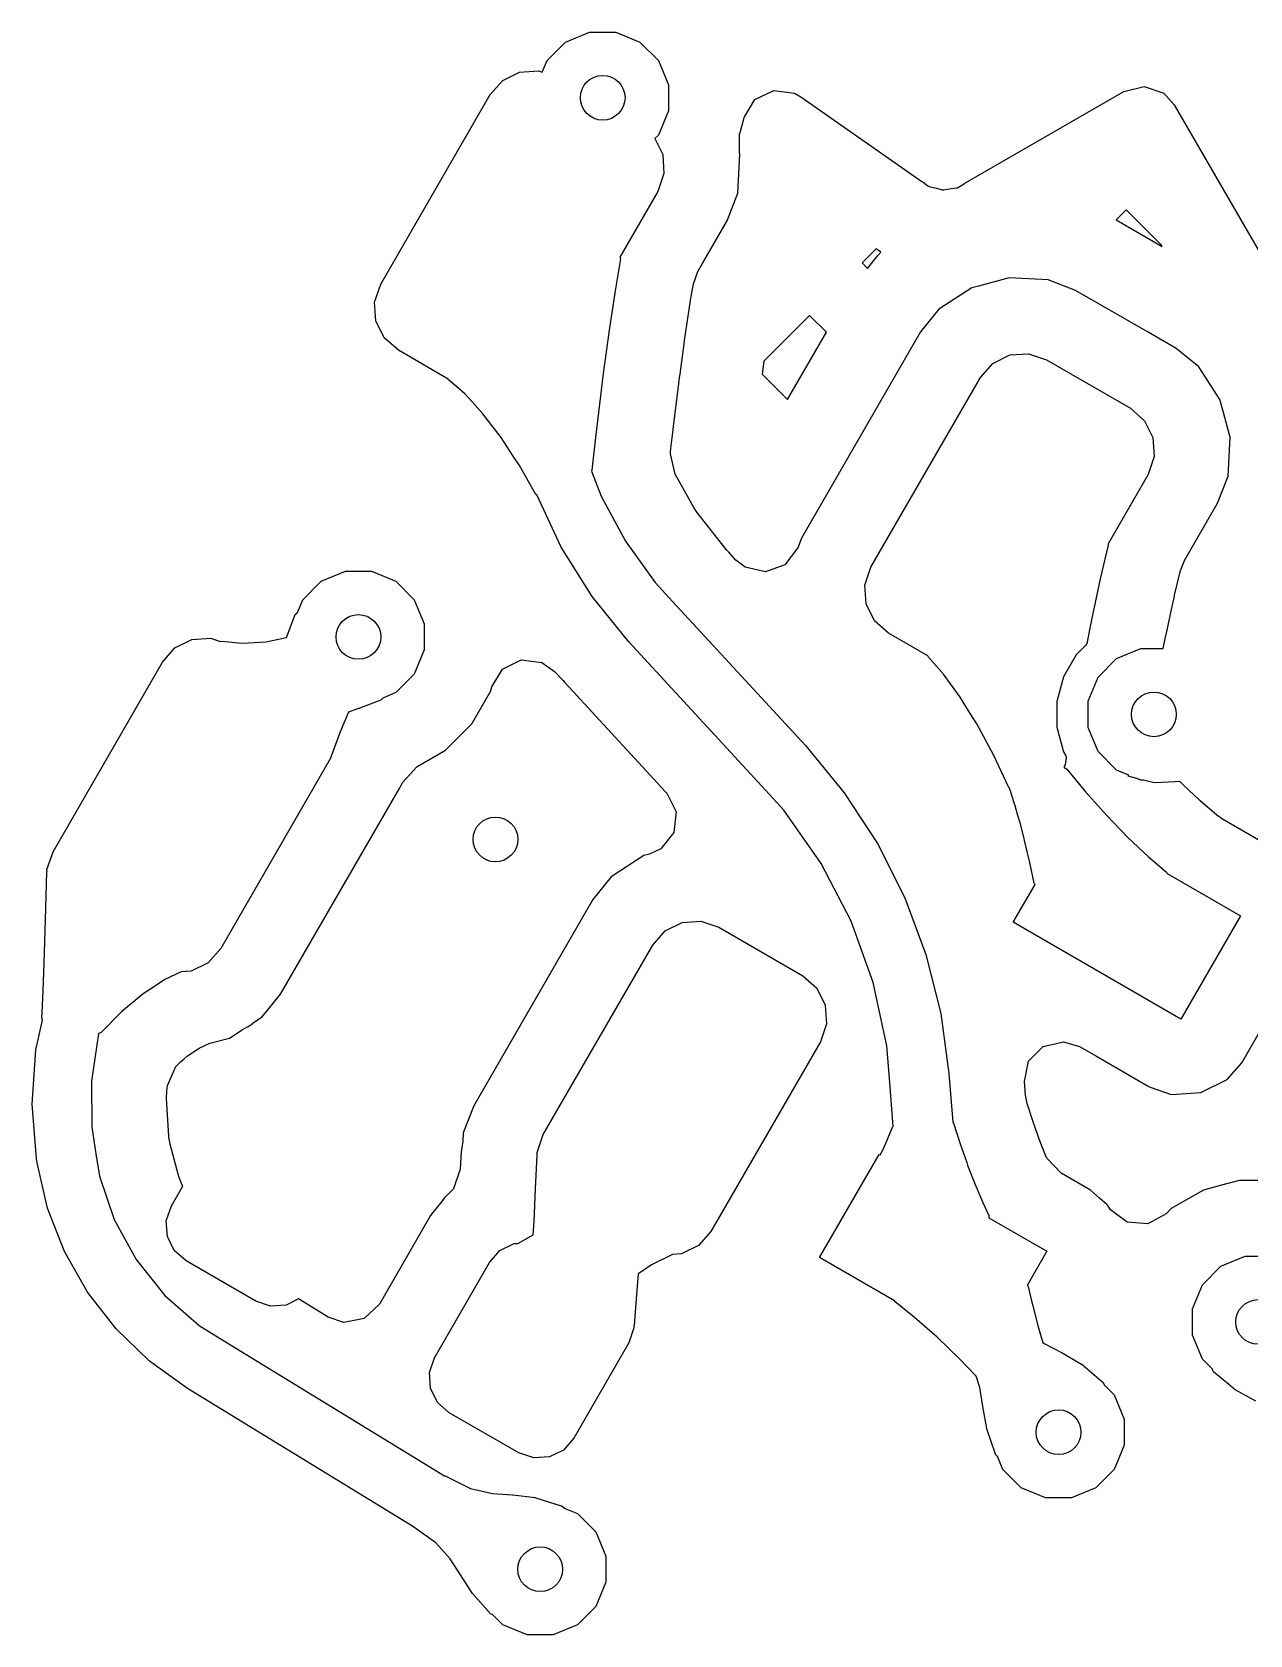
# Model space of a CAD drawing. Extents: x 121.6 to 197.9, y -113.4 to -69.2.
# Drawn here: x 170.67 to 174.76, y -77.06 to -71.68 of the extents above; entities that cross this region are included whole.
import ezdxf

# ---------------------------------------------------------------- set-up
doc = ezdxf.new("R2010")
doc.units = 0
doc.layers.add('BLACK', color=7, linetype='CONTINUOUS')

msp = doc.modelspace()

# ---------------------------------------------------------------- linework, layer by layer
at = {"layer": 'BLACK', "linetype": 'CONTINUOUS'}
for p, q in [((172.464997, -71.712919), (172.546105, -71.679323)), ((172.546105, -71.679323), (172.633895, -71.679323)), ((172.633895, -71.679323), (172.715003, -71.712919)), ((172.402919, -71.774997), (172.464997, -71.712919)), ((172.715003, -71.712919), (172.777081, -71.774997)), ((172.386897, -71.813675), (172.402919, -71.774997)), ((172.777081, -71.774997), (172.810677, -71.856105)), ((172.254097, -71.841566), (172.310963, -71.813523)), ((172.310963, -71.813523), (172.374231, -71.809376)), ((172.374231, -71.809376), (172.386897, -71.813675)), ((171.844792, -72.525764), (172.212292, -71.889236)), ((172.212292, -71.889236), (172.254097, -71.841566)), ((172.810677, -71.856105), (172.810677, -71.943895)), ((173.10098, -71.906247), (173.163827, -71.875719)), ((173.163827, -71.875719), (173.233202, -71.884014)), ((173.233202, -71.884014), (173.255506, -71.896424)), ((173.805133, -72.186843), (174.339276, -71.878455)), ((174.339276, -71.878455), (174.407172, -71.861984)), ((174.407172, -71.861984), (174.473199, -71.884836)), ((174.473199, -71.884836), (174.508659, -71.923844)), ((172.810677, -71.943895), (172.777081, -72.025003)), ((173.064614, -71.965906), (173.10098, -71.906247)), ((173.255506, -71.896424), (173.661245, -72.180525)), ((174.508659, -71.923844), (176.76135, -75.82562)), ((173.052044, -72.012819), (173.064614, -71.965906)), ((172.777081, -72.025003), (172.764925, -72.037158)), ((172.764925, -72.037158), (172.791442, -72.090928)), ((173.049546, -72.022138), (173.052044, -72.012819)), ((173.049546, -72.079546), (173.049546, -72.022138)), ((172.791442, -72.090928), (172.795589, -72.154196)), ((173.043489, -72.219923), (173.050336, -72.089278)), ((173.049316, -72.079571), (173.049546, -72.079546)), ((173.049546, -72.081759), (173.049316, -72.079571)), ((173.049546, -72.086329), (173.049546, -72.081759)), ((173.050336, -72.089278), (173.049546, -72.086329)), ((172.795589, -72.154196), (172.775208, -72.214236)), ((172.775208, -72.214236), (172.64783, -72.43486)), ((173.661245, -72.180525), (173.665593, -72.183714)), ((173.665593, -72.183714), (173.681546, -72.195954)), ((173.681546, -72.195954), (173.68563, -72.197859)), ((173.68563, -72.197859), (173.690432, -72.198923)), ((173.690432, -72.198923), (173.705212, -72.202199)), ((173.705212, -72.202199), (173.710434, -72.203477)), ((173.710434, -72.203477), (173.729338, -72.208543)), ((173.729338, -72.208543), (173.729339, -72.208542)), ((173.729339, -72.208542), (173.729863, -72.208683)), ((173.729863, -72.208683), (173.734371, -72.208881)), ((173.734371, -72.208881), (173.734915, -72.208785)), ((173.734915, -72.208785), (173.735494, -72.208683)), ((173.735494, -72.208683), (173.739154, -72.208037)), ((173.739154, -72.208037), (173.754112, -72.205399)), ((173.754112, -72.205399), (173.759426, -72.20458)), ((173.759426, -72.20458), (173.778838, -72.202026)), ((173.778838, -72.202026), (173.778841, -72.202024)), ((173.778841, -72.202024), (173.779381, -72.201953)), ((173.779381, -72.201953), (173.783616, -72.200412)), ((173.783616, -72.200412), (173.784079, -72.200116)), ((173.784079, -72.200116), (173.784083, -72.200116)), ((173.784083, -72.200116), (173.800538, -72.189632)), ((173.800538, -72.189632), (173.805133, -72.186843)), ((173.008851, -72.310159), (173.043489, -72.219923)), ((172.92568, -72.454609), (173.008398, -72.311338)), ((173.008398, -72.311338), (173.008851, -72.310159)), ((174.347093, -72.276418), (174.313351, -72.310159)), ((174.313351, -72.310159), (174.468021, -72.399458)), ((174.465137, -72.394462), (174.347093, -72.276418)), ((173.508053, -72.406936), (173.46038, -72.454609)), ((173.478411, -72.47264), (173.513275, -72.429588)), ((173.523307, -72.418641), (173.508053, -72.406936)), ((173.513275, -72.429588), (173.519685, -72.422278)), ((173.519685, -72.422278), (173.521037, -72.420853)), ((173.521037, -72.420853), (173.523307, -72.418641)), ((174.468021, -72.399458), (174.465137, -72.394462)), ((172.649156, -72.440702), (172.631366, -72.54784)), ((172.64783, -72.43486), (172.649156, -72.440702)), ((172.894151, -72.525031), (172.909085, -72.483352)), ((172.909085, -72.483352), (172.92568, -72.454609)), ((173.46038, -72.454609), (173.478411, -72.47264)), ((171.824411, -72.585804), (171.844792, -72.525764)), ((172.889206, -72.55481), (172.894151, -72.525031)), ((173.82839, -72.53849), (173.718675, -72.609739)), ((173.828392, -72.538489), (173.82839, -72.53849)), ((173.828393, -72.538489), (173.828392, -72.538489)), ((173.851337, -72.532341), (173.828393, -72.538489)), ((173.954761, -72.504627), (173.851337, -72.532341)), ((174.085406, -72.511475), (173.954761, -72.504627)), ((174.17682, -72.546566), (174.085406, -72.511475)), ((171.828558, -72.649072), (171.824411, -72.585804)), ((172.631366, -72.54784), (172.611678, -72.67992)), ((172.865998, -72.706771), (172.883614, -72.588585)), ((172.883614, -72.588585), (172.883931, -72.586579)), ((172.883931, -72.586579), (172.889206, -72.55481)), ((174.420622, -72.687325), (174.17682, -72.546566)), ((173.284312, -72.630679), (173.130897, -72.784092)), ((173.340958, -72.687325), (173.284312, -72.630679)), ((173.718675, -72.609739), (173.657056, -72.685831)), ((171.856601, -72.705938), (171.828558, -72.649072)), ((172.611678, -72.67992), (172.591996, -72.825455)), ((173.210513, -72.913263), (173.340958, -72.687325)), ((173.65705, -72.685839), (173.257052, -73.378657)), ((173.657056, -72.685831), (173.65705, -72.685839)), ((174.514576, -72.741569), (174.420622, -72.687325)), ((171.904271, -72.747743), (171.856601, -72.705938)), ((172.071291, -72.844172), (171.904271, -72.747743)), ((172.849511, -72.827744), (172.864528, -72.716703)), ((172.864528, -72.716703), (172.864757, -72.715092)), ((172.864757, -72.715092), (172.865998, -72.706771)), ((174.590672, -72.80319), (174.514576, -72.741569)), ((173.130897, -72.784092), (173.124994, -72.827744)), ((173.85774, -72.839236), (173.899545, -72.791566)), ((173.899545, -72.791566), (173.956411, -72.763523)), ((173.956411, -72.763523), (174.019679, -72.759376)), ((174.019679, -72.759376), (174.079719, -72.779757)), ((174.079719, -72.779757), (174.361177, -72.942257)), ((174.661924, -72.912909), (174.590672, -72.80319)), ((172.072709, -72.847014), (172.071291, -72.844172)), ((172.099916, -72.870656), (172.072709, -72.847014)), ((172.591996, -72.825455), (172.572316, -72.984464)), ((172.827456, -73.003113), (172.845305, -72.858897)), ((172.845305, -72.858897), (172.845479, -72.857562)), ((172.845479, -72.857562), (172.847979, -72.839075)), ((172.847979, -72.839075), (172.849511, -72.827744)), ((173.124994, -72.827744), (173.210513, -72.913263)), ((173.49024, -73.475764), (173.85774, -72.839236)), ((172.126879, -72.894086), (172.099916, -72.870656)), ((172.152741, -72.922274), (172.126879, -72.894086)), ((174.673529, -72.95622), (174.661924, -72.912909)), ((172.187984, -72.960685), (172.152741, -72.922274)), ((172.249093, -73.040785), (172.187984, -72.960685)), ((174.361177, -72.942257), (174.408847, -72.984062)), ((174.694786, -73.035555), (174.673529, -72.95622)), ((172.57231, -72.984521), (172.565892, -73.040785)), ((172.572316, -72.984464), (172.57231, -72.984521)), ((172.818863, -73.077466), (172.825974, -73.015123)), ((172.825974, -73.015123), (172.826111, -73.013978)), ((172.826111, -73.013978), (172.827456, -73.003113)), ((174.408847, -72.984062), (174.43689, -73.040928)), ((172.249099, -73.040793), (172.249093, -73.040785)), ((172.289831, -73.103185), (172.249099, -73.040793)), ((172.565892, -73.040785), (172.553368, -73.150568)), ((172.817617, -73.088393), (172.818863, -73.077466)), ((174.43689, -73.040928), (174.441037, -73.104196)), ((174.688937, -73.169923), (174.695784, -73.039278)), ((174.695784, -73.039278), (174.694786, -73.035555)), ((172.310201, -73.134386), (172.289831, -73.103185)), ((172.817029, -73.095215), (172.817617, -73.088393)), ((172.832771, -73.163288), (172.817029, -73.095215)), ((174.441037, -73.104196), (174.420656, -73.164236)), ((172.365973, -73.232135), (172.310201, -73.134386)), ((172.553368, -73.150568), (172.551895, -73.153223)), ((172.551895, -73.153223), (172.585086, -73.237804)), ((172.895767, -73.27516), (172.832771, -73.163288)), ((174.420656, -73.164236), (174.286142, -73.39722)), ((174.653846, -73.261338), (174.688937, -73.169923)), ((172.369438, -73.235059), (172.365973, -73.232135)), ((172.450191, -73.408529), (172.369438, -73.235059)), ((172.585086, -73.237804), (172.666842, -73.388378)), ((172.906405, -73.291047), (172.895767, -73.27516)), ((173.005837, -73.417278), (172.906405, -73.291047)), ((174.552197, -73.437398), (174.653846, -73.261338)), ((172.666842, -73.388378), (172.766521, -73.527737)), ((173.254782, -73.38457), (173.245527, -73.408682)), ((173.257051, -73.378659), (173.254782, -73.38457)), ((173.257052, -73.378657), (173.257051, -73.378659)), ((174.286142, -73.39722), (174.287068, -73.402266)), ((172.554001, -73.574417), (172.450191, -73.408529)), ((173.012044, -73.424562), (173.005837, -73.417278)), ((173.037181, -73.45185), (173.012044, -73.424562)), ((173.067922, -73.476098), (173.037181, -73.45185)), ((173.244147, -73.412276), (173.201744, -73.467808)), ((173.245527, -73.408682), (173.244147, -73.412276)), ((174.287006, -73.402538), (174.260108, -73.514795)), ((174.287068, -73.402266), (174.287006, -73.402538)), ((174.529519, -73.486921), (174.542718, -73.453816)), ((174.542718, -73.453816), (174.552197, -73.437398)), ((171.644997, -73.522919), (171.726105, -73.489323)), ((171.726105, -73.489323), (171.813895, -73.489323)), ((171.813895, -73.489323), (171.895003, -73.522919)), ((173.13605, -73.4916), (173.067922, -73.476098)), ((173.201744, -73.467808), (173.13605, -73.4916)), ((173.469859, -73.535804), (173.49024, -73.475764)), ((174.509561, -73.57021), (174.529519, -73.486921)), ((171.582919, -73.584997), (171.644997, -73.522919)), ((171.895003, -73.522919), (171.957081, -73.584997)), ((172.766521, -73.527737), (172.824554, -73.590756)), ((173.474006, -73.599072), (173.469859, -73.535804)), ((174.260108, -73.514795), (174.230422, -73.652185)), ((171.564863, -73.628587), (171.582919, -73.584997)), ((171.957081, -73.584997), (171.990677, -73.666105)), ((172.67743, -73.726232), (172.554001, -73.574417)), ((172.824554, -73.590756), (172.824556, -73.590758)), ((172.824556, -73.590758), (173.27128, -74.07576)), ((173.502049, -73.655938), (173.474006, -73.599072)), ((174.499175, -73.618129), (174.508961, -73.57284)), ((174.508961, -73.57284), (174.509561, -73.57021)), ((171.528835, -73.711941), (171.557875, -73.635139)), ((171.557875, -73.635139), (171.564007, -73.628614)), ((171.564007, -73.628614), (171.564863, -73.628587)), ((171.990677, -73.666105), (171.990677, -73.753895)), ((173.549719, -73.697743), (173.502049, -73.655938)), ((174.230422, -73.652185), (174.214683, -73.732181)), ((174.480889, -73.702761), (174.499175, -73.618129)), ((171.154097, -73.746822), (171.210963, -73.718779)), ((171.210963, -73.718779), (171.274231, -73.714632)), ((171.274231, -73.714632), (171.306019, -73.725422)), ((171.306019, -73.725422), (171.310359, -73.724253)), ((171.310359, -73.724253), (171.379347, -73.730966)), ((171.45925, -73.726497), (171.528835, -73.711941)), ((173.681764, -73.773979), (173.549719, -73.697743)), ((174.471708, -73.749323), (174.480446, -73.704907)), ((174.480446, -73.704907), (174.480889, -73.702761)), ((171.112292, -73.794492), (171.154097, -73.746822)), ((171.379347, -73.730966), (171.45925, -73.726497)), ((171.990677, -73.753895), (171.957081, -73.835003)), ((172.677448, -73.726256), (172.67743, -73.726232)), ((173.124173, -74.211257), (172.677448, -73.726256)), ((173.683124, -73.777945), (173.681764, -73.773979)), ((173.733369, -73.834876), (173.683124, -73.777945)), ((174.179532, -73.770141), (174.136682, -73.844359)), ((174.179536, -73.770136), (174.179532, -73.770141)), ((174.211476, -73.738195), (174.179536, -73.770136)), ((174.214683, -73.732181), (174.211476, -73.738195)), ((174.314997, -73.782919), (174.396105, -73.749323)), ((174.396105, -73.749323), (174.471708, -73.749323)), ((170.744792, -74.43102), (171.112292, -73.794492)), ((172.217394, -73.877491), (172.253755, -73.817833)), ((172.253755, -73.817833), (172.316601, -73.787302)), ((172.316601, -73.787302), (172.385977, -73.795594)), ((172.385977, -73.795594), (172.428383, -73.825585)), ((172.428383, -73.825585), (172.457041, -73.856705)), ((174.252919, -73.844997), (174.314997, -73.782919)), ((171.957081, -73.835003), (171.895003, -73.897081)), ((172.213095, -73.893536), (172.217394, -73.877491)), ((172.457041, -73.856705), (172.457095, -73.85677)), ((172.457095, -73.85677), (172.461934, -73.862023)), ((172.461934, -73.862023), (172.461935, -73.862025)), ((172.461935, -73.862025), (172.489911, -73.892398)), ((173.789338, -73.911794), (173.733369, -73.834876)), ((174.13668, -73.844363), (174.1145, -73.927144)), ((174.136682, -73.844359), (174.13668, -73.844363)), ((174.219323, -73.926105), (174.252919, -73.844997)), ((171.844896, -73.922141), (171.76744, -73.951642)), ((171.845165, -73.922035), (171.844896, -73.922141)), ((171.851523, -73.915728), (171.845165, -73.922035)), ((171.851525, -73.915089), (171.851523, -73.915728)), ((171.895003, -73.897081), (171.851525, -73.915089)), ((172.150495, -74.001964), (172.213095, -73.893536)), ((172.489911, -73.892398), (172.489915, -73.892406)), ((172.489915, -73.892406), (172.489918, -73.892405)), ((172.489918, -73.892405), (172.489926, -73.892414)), ((172.489926, -73.892414), (172.493204, -73.895974)), ((172.493204, -73.895974), (172.502486, -73.906051)), ((172.502486, -73.906051), (172.800834, -74.229962)), ((173.789342, -73.911801), (173.789338, -73.911794)), ((173.789343, -73.911802), (173.789342, -73.911801)), ((173.823827, -73.96751), (173.789343, -73.911802)), ((174.1145, -73.927144), (174.1145, -74.012855)), ((174.219323, -74.013895), (174.219323, -73.926105)), ((171.736206, -73.962599), (171.708371, -74.029027)), ((171.767148, -73.951749), (171.736206, -73.962599)), ((171.76744, -73.951642), (171.767148, -73.951749)), ((173.845308, -74.002211), (173.823827, -73.96751)), ((171.708371, -74.029027), (171.677141, -74.114216)), ((172.061964, -74.090495), (172.150495, -74.001964)), ((173.901277, -74.106129), (173.845308, -74.002211)), ((174.1145, -74.012855), (174.13668, -74.095636)), ((174.252919, -74.095003), (174.219323, -74.013895)), ((171.968788, -74.144289), (172.061964, -74.090495)), ((173.27128, -74.07576), (173.271288, -74.075771)), ((173.271288, -74.075771), (173.400812, -74.233059)), ((174.13668, -74.095636), (174.136681, -74.095637)), ((174.136681, -74.095637), (174.14465, -74.109442)), ((174.314997, -74.157081), (174.252919, -74.095003)), ((171.675208, -74.119492), (171.307708, -74.75602)), ((171.676916, -74.11446), (171.675208, -74.119492)), ((171.677141, -74.114216), (171.676916, -74.11446)), ((171.919145, -74.197773), (171.966004, -74.145946)), ((171.966004, -74.145946), (171.968788, -74.144289)), ((173.952427, -74.213436), (173.901277, -74.106129)), ((174.142411, -74.139079), (174.138238, -74.145764)), ((174.138238, -74.145764), (174.140563, -74.150549)), ((174.140563, -74.150549), (174.143047, -74.150528)), ((174.146058, -74.117216), (174.142411, -74.139079)), ((174.143047, -74.150528), (174.147664, -74.153901)), ((174.14465, -74.109442), (174.146058, -74.117216)), ((174.147664, -74.153901), (174.212035, -74.231418)), ((171.912254, -74.209984), (171.917029, -74.202158)), ((171.917029, -74.202155), (171.917032, -74.202152)), ((171.917029, -74.202158), (171.917029, -74.202155)), ((171.917032, -74.202152), (171.919145, -74.197773)), ((174.355533, -74.173871), (174.314997, -74.157081)), ((174.353896, -74.177873), (174.355533, -74.173871)), ((174.382306, -74.184961), (174.353896, -74.177873)), ((174.396105, -74.190677), (174.382306, -74.184961)), ((174.405214, -74.190677), (174.396105, -74.190677)), ((174.441086, -74.199627), (174.405214, -74.190677)), ((174.510938, -74.196927), (174.441086, -74.199627)), ((174.526877, -74.195259), (174.510938, -74.196927)), ((174.529696, -74.19817), (174.526877, -74.195259)), ((174.533521, -74.201952), (174.529696, -74.19817)), ((174.558827, -74.225912), (174.533521, -74.201952)), ((171.508396, -74.909419), (171.908398, -74.216594)), ((171.908398, -74.216593), (171.910757, -74.212508)), ((171.908398, -74.216594), (171.908398, -74.216593)), ((171.910757, -74.212508), (171.912254, -74.209984)), ((172.800834, -74.229962), (172.805583, -74.235118)), ((172.805583, -74.235118), (172.836522, -74.297764)), ((173.124173, -74.211258), (173.124173, -74.211257)), ((173.198166, -74.291541), (173.124173, -74.211258)), ((173.400812, -74.233059), (173.512142, -74.403725)), ((173.954195, -74.215099), (173.952427, -74.213436)), ((173.961405, -74.233375), (173.954195, -74.215099)), ((173.961226, -74.235488), (173.961405, -74.233375)), ((173.974398, -74.27692), (173.961226, -74.235488)), ((174.212035, -74.231418), (174.281944, -74.309607)), ((174.590919, -74.256296), (174.558827, -74.225912)), ((174.595263, -74.260218), (174.590919, -74.256296)), ((174.65177, -74.308873), (174.595263, -74.260218)), ((172.836522, -74.297764), (172.828681, -74.367192)), ((173.323486, -74.470361), (173.198166, -74.291541)), ((173.983707, -74.309607), (173.974398, -74.27692)), ((173.990805, -74.334531), (173.983707, -74.309607)), ((174.281944, -74.309607), (174.351869, -74.381815)), ((174.670677, -74.322293), (174.65177, -74.308873)), ((172.828681, -74.367192), (172.784549, -74.42136)), ((174.003001, -74.381815), (173.990805, -74.334531)), ((174.856078, -74.429334), (174.670677, -74.322293)), ((172.784549, -74.42136), (172.746472, -74.4389)), ((173.512142, -74.403725), (173.603904, -74.585661)), ((174.007197, -74.398084), (174.003001, -74.381815)), ((174.023596, -74.467666), (174.007197, -74.398084)), ((174.351869, -74.381815), (174.421779, -74.448006)), ((170.724411, -74.49106), (170.744792, -74.43102)), ((172.728392, -74.443744), (172.618675, -74.514995)), ((172.728393, -74.443744), (172.728392, -74.443744)), ((172.746472, -74.4389), (172.728393, -74.443744)), ((173.423975, -74.664225), (173.323486, -74.470361)), ((174.038637, -74.536988), (174.023596, -74.467666)), ((174.421779, -74.448006), (174.421807, -74.448031)), ((174.421807, -74.448031), (174.482421, -74.500219)), ((170.720896, -74.61985), (170.72421, -74.498421)), ((170.72421, -74.498421), (170.724806, -74.497086)), ((170.724806, -74.497086), (170.724411, -74.49106)), ((172.618675, -74.514995), (172.557056, -74.591087)), ((174.482421, -74.500219), (174.484297, -74.503938)), ((174.484297, -74.503938), (174.73101, -74.646378)), ((173.968094, -74.667788), (174.041254, -74.54107)), ((174.039439, -74.539388), (174.038637, -74.536988)), ((174.041254, -74.54107), (174.039439, -74.539388)), ((170.717382, -74.735141), (170.720896, -74.61985)), ((172.55705, -74.591095), (172.157052, -75.283913)), ((172.557056, -74.591087), (172.55705, -74.591095)), ((173.603904, -74.585661), (173.674969, -74.776635)), ((172.799545, -74.696822), (172.856411, -74.668779)), ((172.856411, -74.668779), (172.919679, -74.664632)), ((172.919679, -74.664632), (172.979719, -74.685013)), ((172.979719, -74.685013), (173.261177, -74.847513)), ((173.497857, -74.869708), (173.423975, -74.664225)), ((174.53101, -74.992788), (173.968094, -74.667788)), ((174.73101, -74.646378), (174.53101, -74.992788)), ((170.713868, -74.836932), (170.717382, -74.735141)), ((172.39024, -75.38102), (172.75774, -74.744492)), ((172.75774, -74.744492), (172.799545, -74.696822)), ((171.307708, -74.75602), (171.265903, -74.80369)), ((173.674969, -74.776635), (173.724466, -74.974299)), ((170.710354, -74.925223), (170.713868, -74.836932)), ((171.175384, -74.833938), (171.120406, -74.860246)), ((171.209037, -74.831733), (171.175384, -74.833938)), ((171.265903, -74.80369), (171.209037, -74.831733)), ((173.261177, -74.847513), (173.308847, -74.889318)), ((171.047644, -74.908129), (170.974908, -74.969055)), ((171.047648, -74.908125), (171.047644, -74.908129)), ((171.047651, -74.908124), (171.047648, -74.908125)), ((171.085257, -74.883376), (171.047651, -74.908124)), ((171.120406, -74.860246), (171.085257, -74.883376)), ((173.308847, -74.889318), (173.33689, -74.946184)), ((173.543824, -75.083176), (173.497857, -74.869708)), ((170.707302, -74.990163), (170.710354, -74.925223)), ((171.446774, -74.985515), (171.508396, -74.909419)), ((173.33689, -74.946184), (173.341037, -75.009452)), ((174.735613, -75.139406), (174.853954, -74.934433)), ((170.686942, -75.096471), (170.708984, -74.996465)), ((170.708984, -74.996465), (170.707302, -74.990163)), ((170.974895, -74.969066), (170.90669, -75.038445)), ((170.974908, -74.969055), (170.974895, -74.969066)), ((171.398839, -75.018717), (171.404581, -75.014869)), ((171.404581, -75.014869), (171.404586, -75.014864)), ((171.404586, -75.014864), (171.408233, -75.012003)), ((171.408233, -75.012003), (171.408264, -75.012042)), ((171.408264, -75.012042), (171.420538, -75.002551)), ((171.420538, -75.002551), (171.446774, -74.985515)), ((173.341037, -75.009452), (173.320656, -75.069492)), ((173.724466, -74.974299), (173.751742, -75.175894)), ((170.895808, -75.04875), (170.873926, -75.201064)), ((170.897866, -75.041882), (170.895808, -75.04875)), ((170.898447, -75.041943), (170.897866, -75.041882)), ((170.90669, -75.038445), (170.898447, -75.041943)), ((171.271212, -75.074409), (171.337055, -75.056767)), ((171.337055, -75.056767), (171.380151, -75.028779)), ((171.380151, -75.028779), (171.39481, -75.020615)), ((171.39481, -75.020615), (171.398839, -75.018717)), ((173.320656, -75.069492), (172.953156, -75.70602)), ((174.068544, -75.084635), (174.136701, -75.06926)), ((174.136701, -75.06926), (174.190802, -75.08562)), ((170.674418, -75.279161), (170.686942, -75.096471)), ((171.185179, -75.126215), (171.194932, -75.118045)), ((171.194932, -75.118045), (171.206378, -75.109529)), ((171.206378, -75.109529), (171.235145, -75.090598)), ((171.235145, -75.090598), (171.271212, -75.074409)), ((173.552411, -75.192018), (173.543824, -75.083176)), ((174.019518, -75.134417), (174.068544, -75.084635)), ((174.190802, -75.08562), (174.246987, -75.118059)), ((174.246987, -75.118059), (174.420479, -75.218225)), ((171.129145, -75.216483), (171.156979, -75.152398)), ((171.156979, -75.152398), (171.172566, -75.13678)), ((171.172566, -75.13678), (171.185179, -75.126215)), ((173.751742, -75.175894), (173.751801, -75.176223)), ((173.751801, -75.176223), (173.764677, -75.33875)), ((174.00519, -75.202798), (174.019518, -75.134417)), ((174.686493, -75.195416), (174.735613, -75.139406)), ((170.873926, -75.201064), (170.874818, -75.354939)), ((171.12671, -75.235999), (171.128083, -75.225)), ((171.128083, -75.225), (171.129145, -75.216483)), ((173.552425, -75.192017), (173.552411, -75.192018)), ((173.552425, -75.192019), (173.552425, -75.192017)), ((173.565193, -75.353185), (173.552425, -75.192019)), ((174.008799, -75.248356), (174.00519, -75.202798)), ((174.420479, -75.218225), (174.427129, -75.222064)), ((174.427129, -75.222064), (174.497673, -75.246011)), ((174.597115, -75.239494), (174.686493, -75.195416)), ((170.689059, -75.461672), (170.674418, -75.279161)), ((171.12599, -75.25897), (171.12671, -75.235999)), ((171.133856, -75.386731), (171.12599, -75.25897)), ((172.157049, -75.283918), (172.121959, -75.375332)), ((172.157052, -75.283913), (172.157049, -75.283918)), ((174.014485, -75.276888), (174.008799, -75.248356)), ((174.016406, -75.282797), (174.014485, -75.276888)), ((174.031133, -75.3281), (174.016406, -75.282797)), ((174.497673, -75.246011), (174.597115, -75.239494)), ((173.764677, -75.33875), (173.767123, -75.342409)), ((174.03204, -75.330778), (174.031133, -75.3281)), ((174.054009, -75.393136), (174.03204, -75.330778)), ((170.874818, -75.354939), (170.886685, -75.430957)), ((171.135086, -75.398106), (171.133856, -75.386731)), ((172.121959, -75.375332), (172.120524, -75.402698)), ((172.369859, -75.44106), (172.39024, -75.38102)), ((173.547487, -75.394251), (173.562238, -75.356274)), ((173.562238, -75.356274), (173.565193, -75.353185)), ((173.767123, -75.342409), (173.789543, -75.411374)), ((170.886685, -75.430957), (170.886684, -75.430957)), ((170.886684, -75.430957), (170.888811, -75.444623)), ((170.888811, -75.444623), (170.888829, -75.444957)), ((170.888829, -75.444957), (170.90055, -75.520545)), ((171.135337, -75.399717), (171.135086, -75.398106)), ((171.138122, -75.41289), (171.135337, -75.399717)), ((171.165294, -75.513896), (171.138122, -75.41289)), ((172.114281, -75.437418), (172.111747, -75.496856)), ((172.117173, -75.425545), (172.114281, -75.437418)), ((172.120524, -75.402698), (172.117173, -75.425545)), ((172.370236, -75.44682), (172.369859, -75.44106)), ((173.521794, -75.449348), (173.530078, -75.43341)), ((173.530078, -75.43341), (173.547487, -75.394251)), ((173.789543, -75.411374), (173.811725, -75.474339)), ((174.055208, -75.396391), (174.054009, -75.393136)), ((174.074883, -75.447568), (174.055208, -75.396391)), ((170.68906, -75.461694), (170.689059, -75.461672)), ((170.68906, -75.461695), (170.68906, -75.461694)), ((170.68906, -75.461696), (170.68906, -75.461695)), ((170.689061, -75.461703), (170.68906, -75.461696)), ((170.691189, -75.475375), (170.689061, -75.461703)), ((170.691157, -75.47538), (170.691189, -75.475375)), ((170.726321, -75.627865), (170.691157, -75.47538)), ((172.111747, -75.496856), (172.089225, -75.562996)), ((172.364645, -75.563353), (172.36955, -75.448297)), ((172.36955, -75.448297), (172.370236, -75.44682)), ((173.318094, -75.793622), (173.518094, -75.447212)), ((173.518094, -75.447212), (173.521794, -75.449348)), ((173.811725, -75.474339), (173.814811, -75.483097)), ((173.814811, -75.483097), (173.824953, -75.509479)), ((174.080403, -75.45988), (174.074883, -75.447568)), ((174.128618, -75.510446), (174.080403, -75.45988)), ((170.90055, -75.520545), (170.950023, -75.666007)), ((171.142, -75.620215), (171.180109, -75.554206)), ((171.168377, -75.525358), (171.165294, -75.513896)), ((171.178109, -75.55036), (171.168377, -75.525358)), ((171.180109, -75.554206), (171.178109, -75.55036)), ((173.824953, -75.509479), (173.840083, -75.548834)), ((173.840083, -75.548834), (173.865349, -75.608558)), ((174.227629, -75.56761), (174.128618, -75.510446)), ((174.662836, -75.5518), (174.606463, -75.566905)), ((174.727399, -75.5345), (174.662836, -75.5518)), ((174.852601, -75.5345), (174.727399, -75.5345)), ((172.058624, -75.593413), (172.044008, -75.611927)), ((172.065683, -75.586871), (172.058624, -75.593413)), ((172.089225, -75.562996), (172.065279, -75.586436)), ((172.065279, -75.586436), (172.065683, -75.586871)), ((172.359432, -75.672146), (172.364645, -75.563353)), ((174.257815, -75.594082), (174.227629, -75.56761)), ((174.283639, -75.616729), (174.257815, -75.594082)), ((174.606463, -75.566905), (174.498037, -75.629504)), ((170.783085, -75.773693), (170.726321, -75.627865)), ((171.125068, -75.670093), (171.142, -75.620215)), ((172.011695, -75.652858), (171.840261, -75.949791)), ((172.019515, -75.642953), (172.011695, -75.652858)), ((172.044008, -75.611927), (172.019515, -75.642953)), ((173.865349, -75.608558), (173.886238, -75.652971)), ((173.886238, -75.652971), (173.886566, -75.659949)), ((173.886566, -75.659949), (174.08101, -75.772212)), ((174.285472, -75.619118), (174.283639, -75.616729)), ((174.294076, -75.633141), (174.285472, -75.619118)), ((174.350009, -75.675014), (174.294076, -75.633141)), ((174.481024, -75.646516), (174.4197, -75.68)), ((174.498033, -75.629507), (174.481024, -75.646516)), ((174.498037, -75.629504), (174.498033, -75.629507)), ((170.950023, -75.666007), (171.023862, -75.800746)), ((171.128514, -75.722655), (171.125068, -75.670093)), ((172.356949, -75.717522), (172.359432, -75.672146)), ((172.953156, -75.70602), (172.911351, -75.75369)), ((174.4197, -75.68), (174.350009, -75.675014)), ((171.151811, -75.769898), (171.128514, -75.722655)), ((172.245076, -75.770183), (172.292319, -75.746886)), ((172.292319, -75.746886), (172.305663, -75.746011)), ((172.305663, -75.746011), (172.307677, -75.745208)), ((172.307677, -75.745208), (172.356949, -75.717522)), ((172.911351, -75.75369), (172.854485, -75.781733)), ((170.860266, -75.909823), (170.783085, -75.773693)), ((171.023862, -75.800746), (171.119849, -75.920718)), ((171.191414, -75.804628), (171.151811, -75.769898)), ((171.42524, -75.939628), (171.191414, -75.804628)), ((172.025346, -76.130215), (172.210346, -75.809785)), ((172.210346, -75.809785), (172.245076, -75.770183)), ((172.753753, -75.818476), (172.714095, -75.844971)), ((172.753758, -75.818473), (172.753753, -75.818476)), ((172.82365, -75.783754), (172.753758, -75.818473)), ((172.854485, -75.781733), (172.82365, -75.783754)), ((173.569341, -75.93868), (173.318094, -75.793622)), ((174.08101, -75.772212), (174.014689, -75.887082)), ((174.602919, -75.884997), (174.664997, -75.822919)), ((174.664997, -75.822919), (174.746105, -75.789323)), ((174.746105, -75.789323), (174.833895, -75.789323)), ((172.709301, -75.848173), (172.70227, -75.932115)), ((172.714095, -75.844971), (172.709301, -75.848173)), ((170.956252, -76.033414), (170.860266, -75.909823)), ((171.119849, -75.920718), (171.235104, -76.022321)), ((174.014689, -75.887082), (174.016557, -75.888675)), ((174.016557, -75.888675), (174.017504, -75.89123)), ((174.017504, -75.89123), (174.0279, -75.934013)), ((174.569323, -75.966105), (174.602919, -75.884997)), ((171.475119, -75.95656), (171.42524, -75.939628)), ((171.527681, -75.953114), (171.475119, -75.95656)), ((171.568857, -75.932808), (171.527681, -75.953114)), ((171.668158, -75.993564), (171.568857, -75.932808)), ((171.840261, -75.949791), (171.789694, -75.998007)), ((172.70227, -75.932115), (172.695582, -76.021235)), ((173.57109, -75.941861), (173.569341, -75.93868)), ((173.636927, -75.994629), (173.57109, -75.941861)), ((174.0279, -75.934013), (174.033303, -75.956244)), ((174.033303, -75.956244), (174.050645, -76.021609)), ((174.569323, -76.053895), (174.569323, -75.966105)), ((171.069041, -76.141888), (170.956252, -76.033414)), ((171.235104, -76.022321), (171.300657, -76.062378)), ((171.721087, -76.01123), (171.668158, -75.993564)), ((171.789694, -75.998007), (171.721087, -76.01123)), ((172.694932, -76.029907), (172.678, -76.079785)), ((172.695582, -76.021235), (172.694503, -76.02337)), ((172.694503, -76.02337), (172.694932, -76.029907)), ((173.636964, -75.99466), (173.636927, -75.994629)), ((173.712491, -76.061193), (173.636964, -75.99466)), ((174.050645, -76.021609), (174.06221, -76.061197)), ((171.300657, -76.062378), (171.300656, -76.062379)), ((171.300656, -76.062379), (171.300657, -76.06238)), ((171.300657, -76.06238), (171.300658, -76.062381)), ((171.300658, -76.062381), (172.05919, -76.526482)), ((172.678, -76.079785), (172.493, -76.400215)), ((173.788048, -76.133751), (173.712491, -76.061193)), ((174.06221, -76.061197), (174.067293, -76.078598)), ((174.067293, -76.078598), (174.072255, -76.082304)), ((174.072255, -76.082304), (174.07226, -76.082307)), ((174.07226, -76.082307), (174.072265, -76.082311)), ((174.072265, -76.082311), (174.131631, -76.113355)), ((174.602919, -76.135003), (174.569323, -76.053895)), ((171.196267, -76.232972), (171.069041, -76.141888)), ((172.008414, -76.180093), (172.025346, -76.130215)), ((173.843605, -76.191516), (173.788048, -76.133751)), ((174.131631, -76.113355), (174.132104, -76.113618)), ((174.132104, -76.113618), (174.197531, -76.152018)), ((174.636706, -76.16879), (174.602919, -76.135003)), ((172.01186, -76.232655), (172.008414, -76.180093)), ((173.856224, -76.229494), (173.843605, -76.191516)), ((174.197531, -76.152018), (174.199172, -76.153181)), ((174.199172, -76.153181), (174.269445, -76.212722)), ((174.636537, -76.169336), (174.636706, -76.16879)), ((174.640698, -76.177264), (174.636537, -76.169336)), ((174.691766, -76.219823), (174.640698, -76.177264)), ((171.196278, -76.232981), (171.196267, -76.232972)), ((171.19628, -76.232982), (171.196278, -76.232981)), ((171.19628, -76.232983), (171.19628, -76.232982)), ((171.196282, -76.232983), (171.19628, -76.232983)), ((171.955313, -76.697391), (171.196282, -76.232983)), ((172.035157, -76.279898), (172.01186, -76.232655)), ((173.856285, -76.229886), (173.856224, -76.229494)), ((173.866262, -76.293753), (173.856285, -76.229886)), ((174.269445, -76.212722), (174.273542, -76.220685)), ((174.273542, -76.220685), (174.273354, -76.22127)), ((174.273354, -76.22127), (174.307081, -76.254997)), ((174.712874, -76.237414), (174.691766, -76.219823)), ((174.71476, -76.238696), (174.712874, -76.237414)), ((174.782518, -76.275638), (174.71476, -76.238696)), ((172.07476, -76.314628), (172.035157, -76.279898)), ((173.866305, -76.294011), (173.866262, -76.293753)), ((173.879424, -76.367219), (173.866305, -76.294011)), ((174.307081, -76.254997), (174.340677, -76.336105)), ((172.308586, -76.449628), (172.07476, -76.314628)), ((174.340677, -76.336105), (174.340677, -76.423895)), ((172.493, -76.400215), (172.45827, -76.439817)), ((173.879833, -76.368824), (173.879424, -76.367219)), ((173.908186, -76.454233), (173.879833, -76.368824)), ((172.358465, -76.46656), (172.308586, -76.449628)), ((172.411027, -76.463114), (172.358465, -76.46656)), ((172.45827, -76.439817), (172.411027, -76.463114)), ((173.908456, -76.454964), (173.908186, -76.454233)), ((173.914761, -76.461323), (173.908456, -76.454964)), ((173.914826, -76.461323), (173.914761, -76.461323)), ((173.932919, -76.505003), (173.914826, -76.461323)), ((174.340677, -76.423895), (174.307081, -76.505003)), ((173.994997, -76.567081), (173.932919, -76.505003)), ((174.307081, -76.505003), (174.245003, -76.567081)), ((172.05919, -76.526482), (172.061454, -76.526735)), ((172.061454, -76.526735), (172.146145, -76.568536)), ((172.146145, -76.568536), (172.146148, -76.568536)), ((172.146148, -76.568536), (172.146151, -76.568538)), ((172.146151, -76.568538), (172.219624, -76.585466)), ((174.076105, -76.600677), (173.994997, -76.567081)), ((174.245003, -76.567081), (174.163895, -76.600677)), ((172.219624, -76.585466), (172.219633, -76.585468)), ((172.219633, -76.585468), (172.287079, -76.590124)), ((172.287079, -76.590124), (172.287739, -76.590188)), ((172.287739, -76.590188), (172.363493, -76.599785)), ((172.363493, -76.599785), (172.365544, -76.600235)), ((172.365544, -76.600235), (172.454006, -76.62829)), ((172.454006, -76.62829), (172.460856, -76.634058)), ((174.163895, -76.600677), (174.076105, -76.600677)), ((172.460856, -76.634058), (172.460907, -76.634653)), ((172.460907, -76.634653), (172.505003, -76.652919)), ((172.505003, -76.652919), (172.567081, -76.714997)), ((171.956276, -76.698954), (171.955313, -76.697391)), ((172.029254, -76.751698), (171.956276, -76.698954)), ((172.567081, -76.714997), (172.600677, -76.796105)), ((172.029255, -76.751699), (172.029254, -76.751698)), ((172.02926, -76.751703), (172.029255, -76.751699)), ((172.077585, -76.80497), (172.02926, -76.751703)), ((172.112335, -76.85928), (172.077585, -76.80497)), ((172.600677, -76.796105), (172.600677, -76.883895)), ((172.112422, -76.859414), (172.112335, -76.85928)), ((172.15309, -76.921097), (172.112422, -76.859414)), ((172.600677, -76.883895), (172.567081, -76.965003)), ((172.154036, -76.922342), (172.15309, -76.921097)), ((172.212714, -76.989701), (172.154036, -76.922342)), ((172.213216, -76.990241), (172.212714, -76.989701)), ((172.221475, -76.993704), (172.213216, -76.990241)), ((172.221577, -76.993661), (172.221475, -76.993704)), ((172.254997, -77.027081), (172.221577, -76.993661)), ((172.567081, -76.965003), (172.505003, -77.027081)), ((172.336105, -77.060677), (172.254997, -77.027081)), ((172.423895, -77.060677), (172.336105, -77.060677)), ((172.505003, -77.027081), (172.423895, -77.060677))]:
    msp.add_line(p, q, dxfattribs=at)
at = {"layer": 'BLACK'}
for centre in [(172.59, -71.9), (171.77, -73.71), (174.44, -73.97), (172.23, -74.39), (174.79, -76.01), (174.12, -76.38), (172.38, -76.84)]:
    msp.add_circle(centre, 0.075, dxfattribs=at)

doc.saveas('drawing.dxf')
